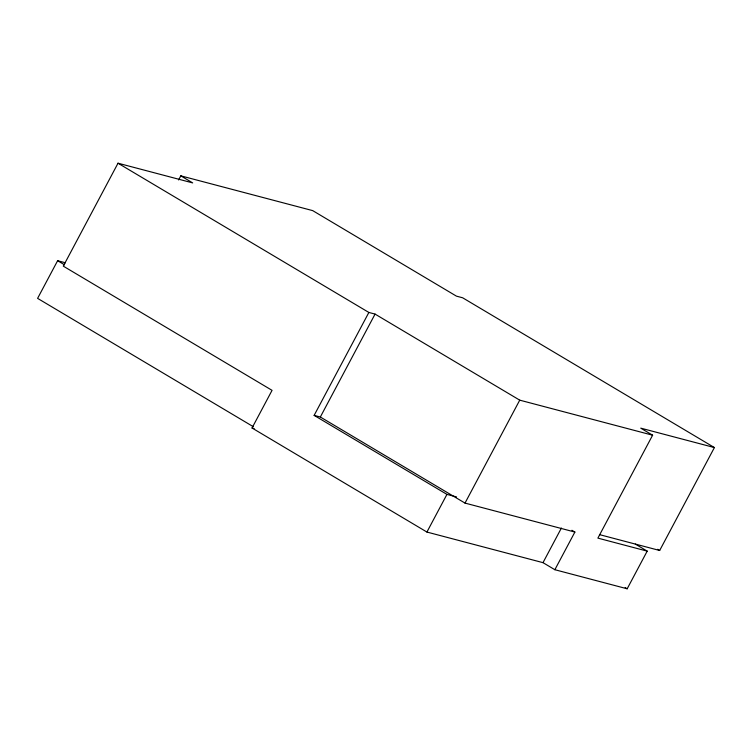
<?xml version="1.0" encoding="UTF-8"?>
<svg xmlns="http://www.w3.org/2000/svg" width="752" height="752" viewBox="0 0 752 752"><rect width="100%" height="100%" fill="white"/><g stroke="black" fill="none" stroke-linecap="round" stroke-linejoin="round"><path stroke-width="1.13" d="M65.48 262.786L57.622 260.709L37.6 298.365L253.189 426.628M178.609 179.954L180.8 175.836L192.672 182.905L118.017 163.212L63.3 266.142L272.055 390.344L252.033 427.991L426.92 532.049L543 562.656L554.863 569.715L627.177 588.788L647.199 551.131L635.327 544.072M456.539 496.922L446.942 494.393L314.139 415.377L368.865 312.456L375.06 314.092L519.735 400.158L652.614 435.201L597.887 538.122L647.199 551.131M314.139 415.377L320.333 417.012L375.06 314.092M426.92 532.049L446.942 494.393M320.333 417.012L465.009 503.088L519.735 400.158M543 562.656L561.396 528.054M554.863 569.715L574.885 532.059L571.924 530.292M599.466 534.616L659.673 550.492L714.4 447.562L462.64 297.783L456.445 296.147L312.691 210.616L180.8 175.836M714.4 447.562L640.742 428.142L652.614 435.201M252.033 427.991L254.101 428.537M465.009 503.088L574.885 532.059M118.017 163.212L368.865 312.456M657.662 549.289L659.673 550.492M625.166 587.585L627.177 588.788M57.622 260.709L64.54 264.826"/></g></svg>
